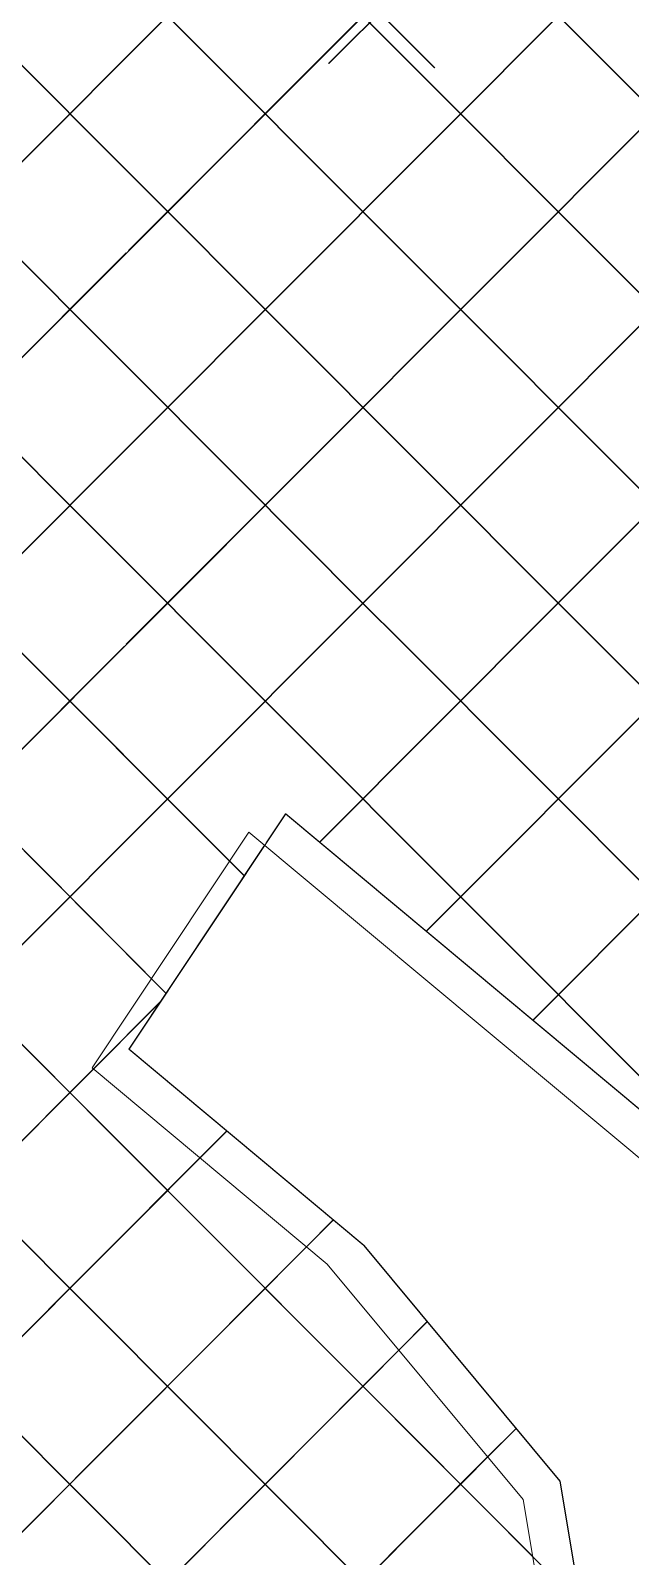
# Model space of a CAD drawing. Header units: millimetres. Extents: x -12186 to 152825, y -4386 to 9463.
# Drawn here: x 121536 to 121776, y 2273 to 2885 of the extents above; entities that cross this region are included whole.
import ezdxf

# ---------------------------------------------------------------- set-up
doc = ezdxf.new("R2010")
doc.units = ezdxf.units.MM
doc.layers.add('G-IMPT', color=8, linetype='Continuous', lineweight=5)
doc.layers.add('L-PLNT', color=71, linetype='Continuous', lineweight=5)

# ---------------------------------------------------------------- blocks, each defined once
blk = doc.blocks.new('SVA_Shades of Green Tree - Australian_Tree_based_on_Leopard_Tree_2901-V502-Section 4')
at = {"layer": 'G-IMPT'}
for p, q in [((-37885.87, 2691.39), (-38400.53, 3206.92)), ((-37885.74, 2691.39), (-38400.4, 3206.92)), ((-37820.84, 2704.68), (-38290.92, 3175.56)), ((-37820.71, 2704.68), (-38290.79, 3175.56)), ((-37530.05, 2648.69), (-38057.6, 3177.13)), ((-37529.92, 2648.69), (-38057.47, 3177.13)), ((-37630.51, 2670.89), (-38118.11, 3159.31)), ((-37630.38, 2670.89), (-38117.98, 3159.31)), ((-37692.1, 2654.16), (-38178.62, 3141.49)), ((-37691.98, 2654.16), (-38178.49, 3141.49)), ((-38008.48, 2652.87), (-37529.92, 3132.23)), ((-37865.23, 2796.48), (-37530.05, 3132.23)), ((-37785.09, 2871.28), (-37530.05, 3126.75)), ((-37784.96, 2871.28), (-37529.92, 3126.75)), ((-37977.58, 2605.51), (-37530.05, 3053.8)), ((-37977.45, 2605.51), (-37529.92, 3053.8)), ((-37980.66, 2759.29), (-37697.91, 3042.52)), ((-37980.53, 2759.29), (-37697.78, 3042.52)), ((-37530.05, 2727.12), (-37812.97, 3010.52)), ((-37529.92, 2727.12), (-37812.84, 3010.52)), ((-37795.54, 2709.43), (-37530.05, 2975.37)), ((-37795.41, 2709.43), (-37529.92, 2975.37)), ((-37742.69, 2869.62), (-37816.65, 2943.71)), ((-37742.56, 2869.62), (-37816.52, 2943.71)), ((-37771.51, 2655.08), (-37530.05, 2896.94)), ((-37771.38, 2655.08), (-37529.92, 2896.94)), ((-37694.75, 2653.54), (-37530.05, 2818.51)), ((-37694.62, 2653.54), (-37529.92, 2818.51)), ((-37703.27, 2273.2), (-38228.31, 2799.13)), ((-37684.05, 2254.07), (-38228.19, 2799.13)), ((-38008.6, 2652.87), (-37866.17, 2795.54)), ((-37699.92, 2191.42), (-38296.58, 2789.08)), ((-37695.14, 2186.76), (-38296.45, 2789.08)), ((-37730.87, 2143.99), (-38364.84, 2779.03)), ((-37730.74, 2143.99), (-38364.71, 2779.03)), ((-38229.37, 2274.75), (-37795.41, 2709.43)), ((-37866.17, 2638.68), (-37795.54, 2709.43)), ((-37771.58, 2655.34), (-37820.84, 2704.68)), ((-37771.45, 2655.34), (-37820.71, 2704.68)), ((-37607.4, 2412.46), (-37885.87, 2691.39)), ((-37607.27, 2412.46), (-37885.74, 2691.39)), ((-37745.99, 2523.78), (-37585.19, 2684.85)), ((-37745.86, 2523.78), (-37585.07, 2684.85)), ((-38344.65, 2080.85), (-37771.38, 2655.08)), ((-38323.15, 2102.5), (-37771.51, 2655.08)), ((-37788.71, 2559.42), (-37694.75, 2653.54)), ((-37788.58, 2559.42), (-37694.62, 2653.54)), ((-37755.49, 2639.23), (-37771.58, 2655.34)), ((-37755.36, 2639.23), (-37771.45, 2655.34)), ((-37530.05, 2491.83), (-37692.1, 2654.16)), ((-37529.92, 2491.83), (-37691.98, 2654.16)), ((-37824.77, 2551.76), (-37915.7, 2642.85)), ((-37818.79, 2545.9), (-37915.57, 2642.85)), ((-38229.49, 2274.75), (-37867.06, 2637.79)), ((-37638.24, 2521.78), (-37755.49, 2639.23)), ((-37529.92, 2413.41), (-37755.36, 2639.23)), ((-37703.27, 2488.14), (-37565.23, 2626.42)), ((-37703.15, 2488.14), (-37565.1, 2626.42)), ((-37856.1, 2504.71), (-37959.33, 2608.13)), ((-37850.12, 2498.85), (-37959.2, 2608.13)), ((-37818.92, 2545.9), (-37824.77, 2551.76)), ((-37850.24, 2498.85), (-37856.1, 2504.71)), ((-38304.82, 2042.31), (-37852.25, 2495.64)), ((-37879.35, 2468.63), (-37852.38, 2495.64)), ((-38304.95, 2042.31), (-37879.35, 2468.63)), ((-38301.72, 1966.99), (-37825.8, 2443.71)), ((-37836.63, 2432.99), (-37825.93, 2443.71)), ((-38301.85, 1966.99), (-37836.63, 2432.99)), ((-37945.83, 2245.05), (-37783.09, 2408.06)), ((-37793.92, 2397.35), (-37783.22, 2408.06)), ((-37945.96, 2245.05), (-37793.92, 2397.35)), ((-37903.11, 2209.41), (-37745.44, 2367.34)), ((-37756.93, 2355.96), (-37745.57, 2367.34)), ((-37903.24, 2209.41), (-37756.93, 2355.96)), ((-37861.64, 2172.53), (-37709.85, 2324.57)), ((-37721.33, 2313.19), (-37709.97, 2324.57)), ((-37861.76, 2172.53), (-37721.33, 2313.19))]:
    blk.add_line(p, q, dxfattribs=at)
at = {"layer": 'G-IMPT', "flags": 128}
for points in [[(-37529.92, 2399.55), (-37613.73, 2413.53), (-37802.21, 2570.8), (-37865.04, 2476.44), (-37770.8, 2397.81), (-37692.26, 2303.45), (-37676.56, 2209.09), (-37755.09, 2114.73), (-37802.21, 2067.55)], [(-37530.05, 2399.55), (-37613.86, 2413.53), (-37802.34, 2570.8), (-37810.11, 2559.12)], [(-37810.75, 2558.17), (-37865.17, 2476.44), (-37770.93, 2397.81), (-37692.39, 2303.45), (-37676.69, 2209.09), (-37699.91, 2181.19)]]:
    blk.add_lwpolyline(points, dxfattribs=at)
at = {"layer": 'L-PLNT'}
for p, q in [((-37817.06, 2563.4), (-37879.89, 2469.05)), ((-37879.84, 2469.05), (-37817.02, 2563.4)), ((-37817.06, 2563.4), (-37817.02, 2563.4)), ((-37817.02, 2563.4), (-37628.54, 2406.14)), ((-37628.58, 2406.14), (-37817.02, 2563.37)), ((-37879.89, 2469.05), (-37879.84, 2469.05)), ((-37785.6, 2390.41), (-37879.84, 2469.05)), ((-37879.84, 2469.01), (-37785.65, 2390.41)), ((-37785.65, 2390.41), (-37707.11, 2296.06)), ((-37785.65, 2390.41), (-37785.6, 2390.41)), ((-37707.07, 2296.06), (-37785.6, 2390.41)), ((-37707.11, 2296.06), (-37691.41, 2201.7)), ((-37707.07, 2296.06), (-37707.11, 2296.06)), ((-37691.36, 2201.7), (-37707.07, 2296.06))]:
    blk.add_line(p, q, dxfattribs=at)

msp = doc.modelspace()

# ---------------------------------------------------------------- block references
at = {"layer": 'L-PLNT'}
msp.add_blockref('SVA_Shades of Green Tree - Australian_Tree_based_on_Leopard_Tree_2901-V502-Section 4', (159440.27, 0), dxfattribs=at)

doc.saveas('drawing.dxf')
